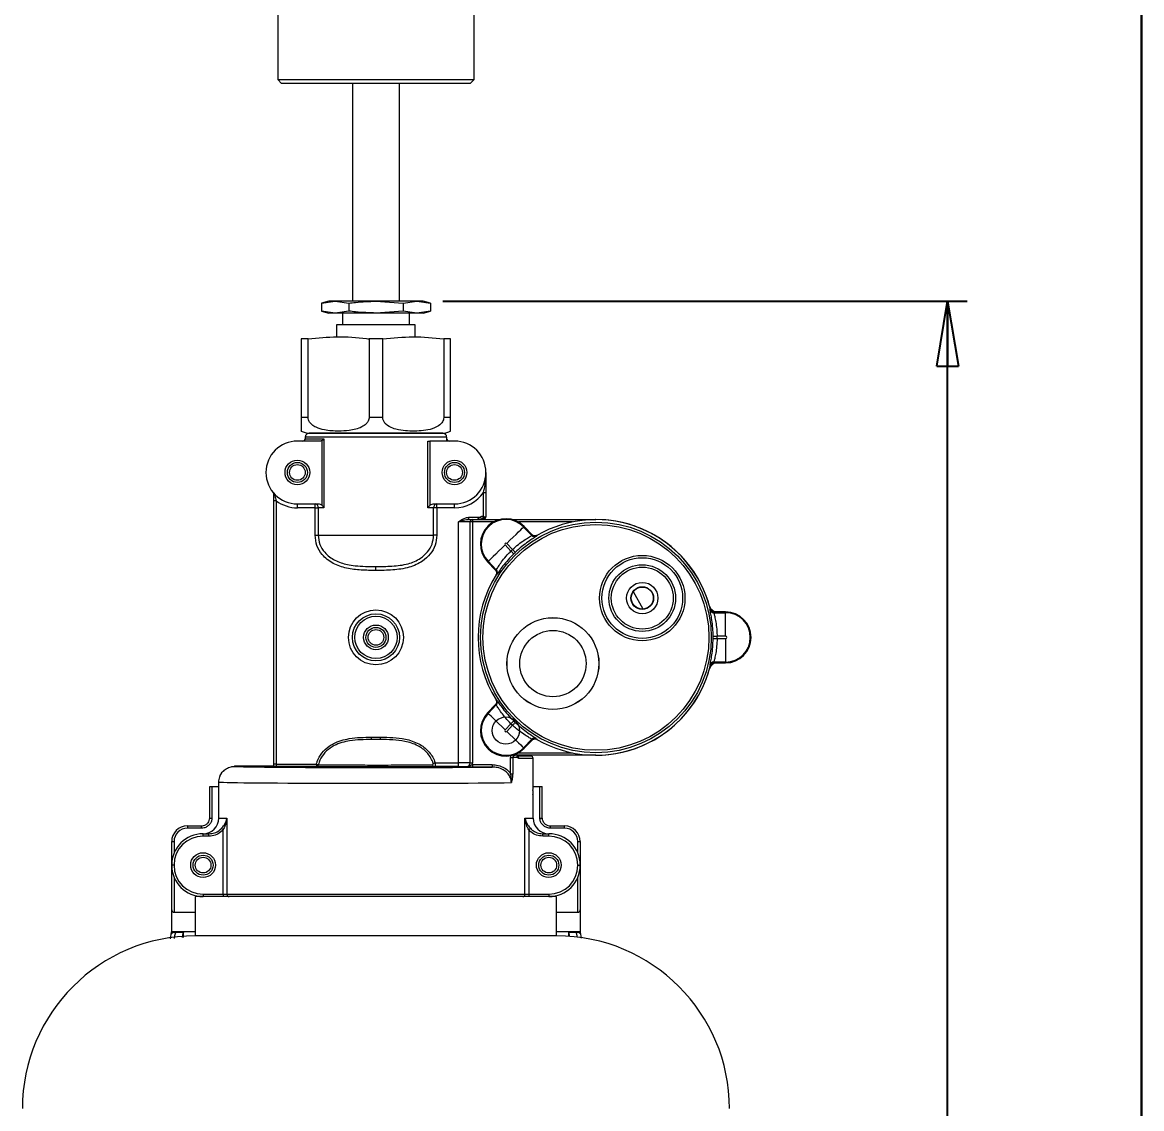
# Model space of a CAD drawing. Header units: millimetres. Extents: x 21 to 1027, y 27 to 1460.
# Drawn here: x 741.9 to 1026.8, y 623.3 to 899.9 of the extents above; entities that cross this region are included whole.
import ezdxf

# ---------------------------------------------------------------- set-up
doc = ezdxf.new("R2010")
doc.units = ezdxf.units.MM
doc.header["$LTSCALE"] = 5
doc.layers.add('LEVEL0', color=179, linetype='Continuous')
doc.styles.add('SLDTEXTSTYLE0', font='TXT', dxfattribs={"width": 0.75})
doc.dimstyles.new('SLDDIMSTYLE0', dxfattribs={"dimtxt": 17.5, "dimasz": 16.51, "dimexe": 0, "dimexo": 0.0625, "dimgap": 4.375, "dimtad": 1, "dimdec": 0, "dimlfac": 0.5, "dimrnd": 1e-09, "dimzin": 12, "dimdsep": 46, "dimtxsty": 'SLDTEXTSTYLE0', "dimblk1": 'CLOSED', "dimblk2": 'CLOSED', "dimsah": 1, "dimcen": 0.09, "dimadec": 0, "dimazin": 3, "dimtfac": 1, "dimtdec": 0, "dimtofl": 0, "dimtmove": 0, "dimatfit": 3, "dimldrblk": 'CLOSED', "dimfxl": 0, "dimfrac": 2, "dimtolj": 1, "dimtzin": 12, "dimarcsym": 0})

# ---------------------------------------------------------------- blocks, each defined once
blk = doc.blocks.new('_CLOSED')
at = {"color": 0, "linetype": 'ByBlock', "lineweight": -2}
for p, q in [((-1, 0.166667), (0, 0)), ((-1, 0.166667), (-1, -0.166667)), ((0, 0), (-1, -0.166667)), ((0, 0), (-1, 0))]:
    blk.add_line(p, q, dxfattribs=at)
blk = doc.blocks.new('_D_7')
at = {"layer": 'LEVEL0', "color": 7}
for p, q in [((848.91, 828.9), (982.43, 828.9)), ((977.43, 201.33), (977.43, 828.9)), ((888.31, 201.33), (982.43, 201.33))]:
    blk.add_line(p, q, dxfattribs=at)
at = {"layer": 'LEVEL0', "color": 7, "xscale": 16.51, "yscale": 16.51}
for p, rotation in [((977.43, 828.9, 12.2), 90.0000000000004), ((977.43, 201.33, 12.2), 270.0000000000004)]:
    blk.add_blockref('_CLOSED', p, dxfattribs=dict(at, rotation=rotation))
at = {"layer": 'LEVEL0', "color": 7, "insert": (954.87, 480.72, 12.2), "char_height": 17.5, "attachment_point": 1, "rotation": 90, "style": 'SLDTEXTSTYLE0'}
blk.add_mtext('314', dxfattribs=at)

msp = doc.modelspace()

# ---------------------------------------------------------------- linework, layer by layer
at = {"color": 7, "linetype": 'Continuous', "lineweight": 15}
for p, q in [((806.91, 937.81), (806.91, 885.39)), ((856.91, 885.39), (856.91, 937.81)), ((806.91, 885.39), (807.91, 884.39)), ((806.91, 885.39), (856.91, 885.39)), ((855.91, 884.39), (807.91, 884.39)), ((825.91, 884.39), (825.91, 828.9)), ((837.91, 828.9), (837.91, 884.39)), ((855.91, 884.39), (856.91, 885.39)), ((819.91, 828.9), (818.05, 828.4)), ((818.05, 828.4), (821.52, 828.9)), ((818.05, 828.4), (818.05, 826.39)), ((818.05, 826.39), (819.91, 825.9)), ((821.52, 825.9), (818.05, 826.39)), ((821.52, 828.9), (819.91, 828.9)), ((831.91, 828.9), (821.52, 828.9)), ((821.52, 828.9), (824.98, 828.4)), ((824.98, 826.39), (821.52, 825.9)), ((824.98, 828.4), (824.98, 826.39)), ((831.91, 828.9), (838.84, 828.4)), ((842.3, 828.9), (831.91, 828.9)), ((838.84, 826.39), (831.91, 825.9)), ((838.84, 828.4), (842.3, 828.9)), ((838.84, 828.4), (838.84, 826.39)), ((842.3, 825.9), (838.84, 826.39)), ((842.3, 828.9), (845.77, 828.4)), ((843.91, 828.9), (842.3, 828.9)), ((845.77, 826.39), (842.3, 825.9)), ((845.77, 828.4), (843.91, 828.9)), ((843.91, 825.9), (845.77, 826.39)), ((845.77, 828.4), (845.77, 826.39)), ((821.52, 825.9), (819.91, 825.9)), ((831.91, 825.9), (821.52, 825.9)), ((823.41, 825.9), (823.41, 822.9)), ((842.3, 825.9), (831.91, 825.9)), ((840.41, 822.9), (840.41, 825.9)), ((843.91, 825.9), (842.3, 825.9)), ((821.91, 822.9), (821.91, 819.83)), ((841.91, 822.9), (821.91, 822.9)), ((841.91, 819.81), (841.91, 822.9)), ((812.91, 819.31), (812.91, 799.3)), ((814.66, 819.31), (812.91, 819.31)), ((814.66, 799.3), (814.66, 819.31)), ((830.16, 819.31), (830.16, 799.3)), ((833.66, 819.31), (830.16, 819.31)), ((833.66, 799.3), (833.66, 819.31)), ((849.16, 819.31), (849.16, 799.3)), ((850.91, 819.31), (849.16, 819.31)), ((850.91, 799.3), (850.91, 819.31)), ((846.63, 795.3), (814.91, 795.3)), ((814.91, 795.3), (848.91, 795.3)), ((848.91, 795.3), (846.63, 795.3)), ((817.7, 793.3), (811.91, 793.3)), ((813.91, 794.3), (813.91, 793.9)), ((845.15, 793.3), (845.59, 793.3)), ((851.91, 793.3), (845.59, 793.3)), ((849.91, 794.3), (849.91, 793.9)), ((849.91, 794.3), (849.91, 793.3)), ((805.91, 710.98), (805.91, 778.1)), ((859.91, 780.17), (859.91, 773.9)), ((811.91, 777.3), (817.18, 777.3)), ((846.64, 777.3), (851.91, 777.3)), ((855.59, 773.3), (856.51, 773.3)), ((855.91, 711.3), (855.91, 772.7)), ((856.51, 773.3), (863.26, 773.3)), ((859.51, 773.5), (859.11, 773.5)), ((866.71, 773.3), (887.91, 773.3)), ((869.51, 771.4), (871.59, 769.25)), ((871.69, 769.44), (869.66, 771.55)), ((860.31, 762.52), (862.34, 760.42)), ((862.54, 760.51), (860.46, 762.67)), ((899.91, 750.52), (897.44, 754.94)), ((917.91, 749.59), (920.91, 749.59)), ((920.91, 749.79), (917.99, 749.79)), ((918.76, 749.8), (920.91, 749.8)), ((920.91, 737.01), (917.91, 737.01)), ((917.99, 736.8), (920.91, 736.8)), ((920.91, 736.8), (918.76, 736.8)), ((862.34, 726.17), (860.31, 724.07)), ((860.46, 723.93), (862.54, 726.09)), ((871.59, 717.35), (869.51, 715.19)), ((869.66, 715.05), (871.69, 717.15)), ((887.91, 713.3), (867.57, 713.3)), ((868.04, 713.19), (868.06, 713.2)), ((868.05, 713.17), (868.08, 713.19)), ((868.05, 713.1), (871.31, 713.1)), ((871.91, 705.3), (871.91, 712.5)), ((805.91, 710.47), (795.91, 710.47)), ((805.91, 710.39), (805.91, 710.98)), ((852.91, 710.38), (846.78, 710.38)), ((846.96, 711.38), (852.91, 711.38)), ((852.91, 710.38), (852.91, 711.38)), ((789.57, 705.22), (789.57, 697.3)), ((789.66, 705.3), (790.17, 705.3)), ((790.17, 705.3), (791.91, 705.3)), ((791.91, 697.3), (791.91, 706.47)), ((791.91, 697.3), (791.91, 706.45)), ((871.88, 704.3), (871.88, 703.3)), ((871.91, 705.3), (873.65, 705.3)), ((871.91, 705.3), (871.91, 705.3)), ((873.65, 705.3), (874.16, 705.3)), ((874.25, 697.3), (874.25, 705.22)), ((871.91, 697.3), (871.91, 702.3)), ((871.91, 702.3), (871.91, 702.3)), ((783.91, 695.3), (787.46, 695.3)), ((876.36, 695.3), (879.91, 695.3)), ((787.91, 693.3), (789.41, 693.3)), ((874.41, 693.3), (875.91, 693.3)), ((779.91, 673.9), (779.91, 691.3)), ((883.91, 691.3), (883.91, 673.9)), ((785.91, 677.3), (785.91, 667.3)), ((877.91, 677.3), (785.91, 677.3)), ((877.91, 667.3), (877.91, 677.3)), ((779.91, 668.3), (779.91, 673.9)), ((780.51, 673.3), (785.91, 673.3)), ((877.91, 673.3), (883.31, 673.3)), ((883.91, 673.9), (883.91, 668.3)), ((779.64, 666.5), (779.9, 668.24)), ((779.9, 668.24), (779.9, 668.26)), ((785.91, 668.3), (779.91, 668.3)), ((782.88, 668.15), (780.89, 668.15)), ((782.91, 668.3), (782.88, 668.15)), ((782.89, 666.91), (782.91, 668.3)), ((877.91, 667.3), (785.91, 667.3)), ((883.91, 668.3), (877.91, 668.3)), ((880.91, 668.3), (880.92, 667.13)), ((880.91, 668.3), (880.94, 668.15)), ((882.93, 668.15), (880.94, 668.15)), ((883.92, 668.24), (884.13, 666.71))]:
    msp.add_line(p, q, dxfattribs=at)
at = {"color": 8, "linetype": 'Continuous', "lineweight": 0}
for p, q in [((814.66, 799.3), (812.91, 799.3)), ((833.66, 799.3), (830.16, 799.3)), ((850.91, 799.3), (849.16, 799.3)), ((849.91, 794.3), (813.91, 794.3)), ((813.91, 793.9), (818.67, 793.9)), ((818.23, 776.9), (818.23, 793.45)), ((818.67, 793.9), (818.67, 776.3)), ((845.15, 776.3), (845.15, 793.3)), ((845.59, 793.3), (845.59, 776.9)), ((806.51, 778.1), (805.91, 778.1)), ((806.51, 778.1), (806.51, 710.98)), ((859.31, 780.17), (859.91, 780.17)), ((859.31, 774.1), (859.31, 780.17)), ((811.91, 776.3), (811.91, 777.3)), ((816.42, 776.3), (811.91, 776.3)), ((816.42, 776.3), (816.42, 777.3)), ((816.42, 776.3), (817.23, 776.3)), ((816.42, 769.3), (816.42, 776.3)), ((817.23, 776.3), (817.23, 769.3)), ((818.67, 776.3), (817.23, 776.3)), ((846.59, 776.3), (845.15, 776.3)), ((846.59, 769.3), (846.59, 776.3)), ((847.4, 776.3), (846.59, 776.3)), ((847.4, 776.3), (847.4, 777.3)), ((851.91, 776.3), (847.4, 776.3)), ((847.4, 776.3), (847.4, 769.3)), ((851.91, 776.3), (851.91, 777.3)), ((852.91, 711.38), (852.91, 772.7)), ((855.91, 772.7), (852.91, 772.7)), ((855.59, 773.3), (855.59, 773.9)), ((855.59, 773.9), (858.45, 773.9)), ((856.51, 772.7), (855.91, 772.7)), ((856.51, 773.3), (856.51, 772.7)), ((856.51, 772.7), (856.51, 711.3)), ((861.8, 772.7), (856.51, 772.7)), ((857.91, 773.3), (857.91, 773.4)), ((859.11, 774.1), (859.31, 774.1)), ((859.11, 774.1), (859.11, 773.5)), ((881.96, 772.7), (868.17, 772.7)), ((887.91, 773.3), (887.91, 773.29)), ((816.42, 769.3), (817.23, 769.3)), ((817.23, 769.3), (846.59, 769.3)), ((847.4, 769.3), (846.59, 769.3)), ((869.51, 771.4), (869.66, 771.55)), ((864.78, 766.83), (866.28, 765.28)), ((866.7, 765.68), (865.19, 767.24)), ((831.91, 760.35), (831.91, 761.35)), ((860.46, 762.67), (860.31, 762.52)), ((916.83, 751.27), (916.83, 751.26)), ((918.76, 749.8), (918.76, 749.79)), ((920.91, 749.8), (920.91, 749.79)), ((920.91, 749.59), (920.91, 749.79)), ((920.91, 743.59), (920.91, 749.59)), ((920.91, 743.59), (918.75, 743.59)), ((918.75, 743.01), (920.91, 743.01)), ((920.91, 743.01), (920.91, 737.01)), ((916.83, 735.33), (916.83, 735.33)), ((918.76, 736.8), (918.76, 736.8)), ((920.91, 737.01), (920.91, 736.8)), ((920.91, 736.8), (920.91, 736.8)), ((860.46, 723.93), (860.31, 724.07)), ((866.28, 721.32), (864.78, 719.76)), ((865.19, 719.36), (866.7, 720.91)), ((869.51, 715.19), (869.66, 715.05)), ((866.2, 708.57), (866.2, 712.7)), ((866.2, 712.7), (866.72, 712.7)), ((866.72, 712.7), (866.72, 708.57)), ((867.96, 712.7), (866.72, 712.7)), ((867.57, 713.6), (867.57, 713.3)), ((868.17, 713.9), (881.96, 713.9)), ((871.91, 712.5), (868.28, 712.5)), ((869.56, 713.3), (869.56, 713.1)), ((887.91, 713.3), (887.91, 713.3)), ((806.51, 710.98), (805.91, 710.98)), ((806.51, 710.98), (806.51, 710.38)), ((806.51, 710.98), (816.75, 710.98)), ((816.75, 710.38), (806.51, 710.38)), ((816.75, 710.98), (816.75, 710.38)), ((854.91, 710.3), (854.91, 710.36)), ((856.51, 711.3), (855.91, 711.3)), ((856.46, 710.89), (856.46, 710.29)), ((856.46, 710.89), (861.46, 710.89)), ((861.46, 710.29), (856.46, 710.29)), ((861.46, 710.89), (861.46, 710.29)), ((866.2, 708.57), (866.72, 708.57)), ((790.17, 705.3), (790.17, 697.3)), ((873.65, 697.3), (873.65, 705.3)), ((783.91, 695.3), (783.91, 694.7)), ((787.46, 695.3), (787.46, 694.7)), ((789.57, 697.3), (790.17, 697.3)), ((791.91, 697.3), (793.97, 697.3)), ((793.97, 697.3), (793.97, 677.9)), ((869.85, 697.3), (871.91, 697.3)), ((869.85, 677.9), (869.85, 697.3)), ((873.65, 697.3), (874.25, 697.3)), ((876.36, 694.7), (876.36, 695.3)), ((879.91, 694.7), (879.91, 695.3)), ((787.46, 694.7), (783.91, 694.7)), ((787.91, 692.7), (787.91, 693.3)), ((789.41, 692.7), (787.91, 692.7)), ((789.41, 692.7), (789.41, 693.3)), ((793.03, 677.9), (793.03, 694.29)), ((870.79, 694.29), (870.79, 677.9)), ((874.41, 692.7), (874.41, 693.3)), ((875.91, 692.7), (874.41, 692.7)), ((875.91, 692.7), (875.91, 693.3)), ((879.91, 694.7), (876.36, 694.7)), ((779.91, 691.3), (780.51, 691.3)), ((780.51, 691.3), (780.51, 688.34)), ((883.31, 688.34), (883.31, 691.3)), ((883.31, 691.3), (883.91, 691.3)), ((780.51, 685.3), (779.91, 685.3)), ((883.31, 685.3), (883.91, 685.3)), ((780.51, 682.26), (780.51, 673.3)), ((883.31, 673.3), (883.31, 682.26)), ((787.91, 677.9), (787.91, 677.3)), ((787.91, 677.9), (793.03, 677.9)), ((793.03, 677.9), (793.97, 677.9)), ((793.03, 677.9), (793.03, 677.3)), ((793.97, 677.9), (869.85, 677.9)), ((869.85, 677.9), (870.79, 677.9)), ((870.79, 677.9), (870.79, 677.3)), ((870.79, 677.9), (875.91, 677.9)), ((875.91, 677.9), (875.91, 677.3))]:
    msp.add_line(p, q, dxfattribs=at)
at = {"color": 8, "linetype": 'Continuous', "lineweight": 0, "flags": 128}
for points in [[(858.45, 773.9), (858.51, 773.8), (858.57, 773.71), (858.63, 773.62), (858.68, 773.54), (858.72, 773.48), (858.75, 773.44), (858.77, 773.41), (858.78, 773.4)], [(859.31, 774.1), (859.34, 773.99), (859.38, 773.89), (859.41, 773.8), (859.44, 773.71), (859.46, 773.64), (859.48, 773.58), (859.5, 773.53), (859.51, 773.51), (859.51, 773.5)], [(859.31, 774.1), (859.41, 774.06), (859.51, 774.03), (859.61, 774), (859.7, 773.97), (859.77, 773.94), (859.83, 773.92), (859.87, 773.91), (859.9, 773.9), (859.91, 773.9)], [(865.19, 767.24), (866.03, 768.05), (866.84, 768.82), (867.58, 769.54), (868.23, 770.17), (868.77, 770.69), (869.17, 771.08), (869.42, 771.32), (869.51, 771.4)], [(864.78, 766.83), (863.94, 766.02), (863.13, 765.25), (862.39, 764.53), (861.74, 763.9), (861.2, 763.38), (860.8, 762.99), (860.55, 762.75), (860.46, 762.67)], [(866.98, 764.56), (866.97, 764.58), (866.93, 764.62), (866.86, 764.69), (866.77, 764.77), (866.67, 764.88), (866.55, 765.01), (866.42, 765.14), (866.28, 765.28)], [(867.39, 764.95), (867.37, 764.97), (867.33, 765.01), (867.27, 765.08), (867.18, 765.17), (867.08, 765.28), (866.96, 765.4), (866.83, 765.54), (866.7, 765.68)], [(917.75, 743.58), (917.77, 743.58), (917.82, 743.58), (917.92, 743.58), (918.04, 743.58), (918.19, 743.58), (918.36, 743.58), (918.55, 743.59), (918.75, 743.59)], [(917.75, 743.02), (917.77, 743.02), (917.82, 743.02), (917.92, 743.01), (918.04, 743.01), (918.19, 743.01), (918.36, 743.01), (918.55, 743.01), (918.75, 743.01)], [(864.78, 719.76), (863.94, 720.57), (863.13, 721.35), (862.39, 722.06), (861.74, 722.69), (861.2, 723.21), (860.8, 723.6), (860.55, 723.84), (860.46, 723.93)], [(866.28, 721.32), (866.42, 721.46), (866.55, 721.59), (866.67, 721.71), (866.77, 721.82), (866.86, 721.91), (866.93, 721.97), (866.97, 722.02), (866.98, 722.03)], [(866.7, 720.91), (866.83, 721.05), (866.96, 721.19), (867.08, 721.32), (867.18, 721.43), (867.27, 721.52), (867.33, 721.58), (867.37, 721.62), (867.39, 721.64)], [(865.19, 719.36), (866.03, 718.55), (866.84, 717.77), (867.58, 717.05), (868.23, 716.42), (868.77, 715.9), (869.17, 715.52), (869.42, 715.28), (869.51, 715.19)], [(830.79, 717.28), (830.79, 717.3), (830.79, 717.33), (830.79, 717.39), (830.79, 717.47), (830.79, 717.56), (830.79, 717.66), (830.79, 717.76), (830.79, 717.88)], [(833.03, 717.28), (833.03, 717.3), (833.03, 717.33), (833.03, 717.39), (833.03, 717.47), (833.03, 717.56), (833.03, 717.66), (833.04, 717.76), (833.04, 717.88)], [(868.04, 713.19), (868.05, 713.17), (868.05, 713.17)], [(870.22, 713.24), (870.22, 713.24), (870.21, 713.25), (870.2, 713.28), (870.19, 713.3)], [(816.75, 710.98), (816.82, 710.96), (816.89, 710.94), (816.96, 710.93), (817.02, 710.91), (817.08, 710.9), (817.14, 710.88), (817.19, 710.87), (817.23, 710.86)], [(846.48, 711.23), (846.53, 711.24), (846.57, 711.26), (846.63, 711.28), (846.69, 711.29), (846.75, 711.31), (846.82, 711.33), (846.89, 711.35), (846.96, 711.38)], [(793.03, 694.29), (792.95, 694.36), (792.88, 694.42), (792.81, 694.48), (792.75, 694.54), (792.69, 694.59), (792.65, 694.63), (792.61, 694.66), (792.59, 694.68)], [(870.79, 694.29), (870.87, 694.36), (870.94, 694.42), (871.01, 694.48), (871.07, 694.54), (871.13, 694.59), (871.17, 694.63), (871.21, 694.66), (871.23, 694.68)]]:
    msp.add_lwpolyline(points, dxfattribs=at)
at = {"color": 7, "linetype": 'Continuous', "lineweight": 15, "flags": 128}
msp.add_lwpolyline([(858.7, 773.34), (858.78, 773.4), (858.78, 773.4)], dxfattribs=at)
at = {"color": 7, "linetype": 'Continuous', "lineweight": 15}
for centre, radius in [((811.91, 785.3), 3.15), ((811.91, 785.3), 2.55), ((811.91, 785.3), 2), ((851.91, 785.3), 3.15), ((851.91, 785.3), 2.55), ((851.91, 785.3), 2), ((899.7, 753.3), 4), ((899.7, 753.3), 2.9), ((899.72, 753.32), 2.8), ((831.91, 743.3), 6), ((876.97, 736.63), 11.7), ((831.91, 743.3), 3.15), ((831.91, 743.3), 2.55), ((831.91, 743.3), 2), ((876.97, 736.63), 8.45), ((864.99, 719.56), 3.48), ((787.91, 685.3), 3.16), ((787.91, 685.3), 2.55), ((787.91, 685.3), 2), ((875.91, 685.3), 3.16), ((875.91, 685.3), 2.55), ((875.91, 685.3), 2)]:
    msp.add_circle(centre, radius, dxfattribs=at)
at = {"color": 8, "linetype": 'Continuous', "lineweight": 0}
for centre, radius in [((887.91, 743.3), 29.36), ((887.91, 743.3), 28.76), ((899.7, 753.3), 10.87), ((899.7, 753.3), 10.27), ((899.7, 753.3), 8.48), ((899.7, 753.3), 7.88), ((831.91, 743.3), 7), ((831.91, 743.3), 5.4), ((876.97, 736.63), 11.69)]:
    msp.add_circle(centre, radius, dxfattribs=at)
at = {"color": 7, "linetype": 'Continuous', "lineweight": 15}
for centre, radius, start, end in [((814.91, 799.3), 4, 239.4285, 270), ((814.91, 794.3), 1, 90, 180), ((848.91, 799.3), 4, 270, 300.6116), ((848.91, 794.3), 1, 0, 90), ((811.91, 785.3), 8, 90, 270), ((813.31, 793.9), 0.6, 270, 0), ((850.51, 793.9), 0.6, 180, 270), ((851.91, 785.3), 8, 270, 90), ((856.51, 772.7), 0.6, 90, 180), ((864.99, 767.04), 6.49, 44, 224), ((859.11, 772.9), 0.6, 90, 123.5573), ((859.51, 773.9), 0.4, 270, 0), ((887.91, 743.3), 30, 13.9922, 120.0078), ((887.91, 743.3), 30, 15.4041, 90), ((872.31, 769.94), 1, 224.001, 300.3394), ((887.91, 743.3), 30, 147.9922, 212.0078), ((918.76, 751.8), 2, 195.4041, 270), ((917.91, 750.59), 1, 193.6605, 269.9988), ((920.91, 743.3), 6.5, 270, 90), ((920.91, 743.3), 6.49, 0, 90), ((920.91, 743.3), 6.49, 270, 0), ((887.91, 743.3), 30, 239.9922, 346.0078), ((887.91, 743.3), 30, 270, 344.5959), ((918.76, 734.8), 2, 90, 164.5959), ((917.91, 736.01), 1, 90.0013, 166.3394), ((861.82, 726.78), 1, 316.0014, 32.3385), ((864.99, 719.56), 6.49, 136, 316), ((872.31, 716.65), 1, 59.6609, 135.9987), ((871.31, 712.5), 0.6, 0, 90), ((783.91, 691.3), 4, 90, 180), ((787.91, 697.3), 4, 270, 0), ((875.91, 697.3), 4, 180, 270), ((879.91, 691.3), 4, 0, 90), ((787.91, 685.3), 8, 90, 180), ((875.91, 685.3), 8, 0, 90), ((787.91, 685.3), 8, 180, 270), ((875.91, 685.3), 8, 270, 0), ((780.51, 673.9), 0.6, 180, 270), ((883.31, 673.9), 0.6, 270, 0), ((785.91, 623.3), 44, 90, 180), ((779.31, 668.36), 0.6, 348.63, 0.0006), ((877.91, 623.3), 44, 0, 90), ((884.51, 668.36), 0.6, 179.9996, 191.3991)]:
    msp.add_arc(centre, radius, start, end, dxfattribs=at)
at = {"color": 8, "linetype": 'Continuous', "lineweight": 0}
for centre, radius, start, end in [((806.29, 779.7), 0.385, 188.1717, 257.0202), ((811.91, 785.3), 9, 233.1301, 270), ((851.91, 785.3), 9, 270, 325.3079), ((816.31, 776.38), 0.922, 354.7851, 83.6001), ((847.5, 776.38), 0.922, 96.3999, 185.2148), ((857.92, 772.72), 0.677, 58.4536, 90.4981), ((859.11, 772.9), 1.2, 90, 123.5573), ((864.99, 767.04), 6.29, 44, 224), ((913.88, 750.29), 45.16, 155.1391, 155.41), ((864.99, 767.04), 0.29, 44, 224), ((887.91, 743.3), 30.84, 133.4606, 134.5394), ((887.91, 743.3), 29.84, 133.4606, 134.5394), ((879.7, 718.33), 44.35, 112.5857, 112.8616), ((861.82, 759.81), 1, 327.6615, 43.9986), ((873.63, 767.33), 46.52, 338.5938, 338.8568), ((920.91, 743.3), 6.49, 270, 90), ((920.91, 743.3), 6.29, 270, 90), ((887.91, 743.3), 29.84, 359.4606, 0.5394), ((887.91, 743.3), 30.84, 359.4606, 0.5394), ((920.91, 743.3), 0.29, 270, 90), ((879.92, 721.71), 39.77, 21.1207, 21.4284), ((880.31, 769.72), 45.93, 247.1434, 247.4098), ((864.99, 719.56), 6.29, 136, 316), ((887.91, 743.3), 30.84, 225.4606, 226.5394), ((887.91, 743.3), 29.84, 225.4606, 226.5394), ((864.99, 719.56), 0.29, 136, 316), ((916.66, 737.59), 48.22, 204.5985, 204.8523), ((867.57, 712.82), 0.41, 343.0997, 35.0258), ((867.69, 712.52), 0.592, 358.1047, 67.059), ((816.7, 710.91), 0.532, 275.1677, 354.8821), ((846.84, 710.9), 0.527, 184.5451, 264.2944), ((854.91, 711.36), 1, 269.9991, 359.9986), ((783.91, 691.3), 3.4, 90, 180), ((787.91, 685.3), 7.4, 90, 180), ((875.91, 685.3), 7.4, 0, 90), ((879.91, 691.3), 3.4, 0, 90), ((787.91, 685.3), 7.4, 180, 270), ((875.91, 685.3), 7.4, 270, 0), ((794.56, 677.88), 0.585, 178.523, 268.4431), ((869.26, 677.88), 0.585, 271.5567, 1.4767)]:
    msp.add_arc(centre, radius, start, end, dxfattribs=at)
for centre, major_axis, ratio, start_param, end_param in [((905.06, 759.86), (29.78, 28.76), 0.800007, 2.003122, 2.008572), ((870.76, 726.73), (29.78, 28.76), 0.800007, 1.133021, 1.13847), ((887.91, 767.14), (0, 41.41), 0.800007, 4.274614, 4.280063), ((887.91, 719.45), (0, 41.41), 0.800007, 5.144715, 5.150164), ((870.76, 759.86), (29.78, -28.76), 0.800007, 5.144715, 5.150164), ((905.06, 726.73), (29.78, -28.76), 0.800007, 4.274614, 4.280063), ((831.91, 710.47), (36, 0), 0.008727, 3.140623, 3.183689), ((852.91, 711.36), (3, 0), 0.005818, 0, 1.570796), ((852.91, 710.36), (2, 0), 0.008727, 0, 1.570796), ((854.91, 711.3), (0, 1.6), 0.999962, 4.452943, 4.712389), ((831.91, 706.47), (40, 0), 0.007854, 3.141593, 5.751033)]:
    msp.add_ellipse(centre, major_axis=major_axis, ratio=ratio, start_param=start_param, end_param=end_param, dxfattribs=at)
at = {"color": 7, "linetype": 'Continuous', "lineweight": 15}
for centre, major_axis, ratio, start_param, end_param in [((831.91, 710.47), (36, 0), 0.008727, 3.183689, 5.675331), ((805.31, 711.05), (0, 0.6), 0.999962, 3.427961, 4.712389), ((854.91, 711.3), (0, 1), 0.999916, 3.141593, 4.712389)]:
    msp.add_ellipse(centre, major_axis=major_axis, ratio=ratio, start_param=start_param, end_param=end_param, dxfattribs=at)
for points, knots in [([(824.98, 828.4), (825.56, 828.47), (827.85, 828.77), (830.17, 828.84), (831.91, 828.9)], [0, 0, 0, 0, 0.2496838, 1, 1, 1, 1]), ([(831.91, 825.9), (830.17, 825.95), (827.85, 826.02), (825.56, 826.32), (824.98, 826.39)], [0, 0, 0, 0, 0.750316, 1, 1, 1, 1]), ([(814.66, 819.31), (817.12, 819.56), (822.07, 820.06), (827.25, 819.68), (829.94, 819.33), (830.16, 819.31)], [0, 0, 0, 0, 0.476228, 0.958474, 1, 1, 1, 1]), ([(833.66, 819.31), (836.23, 819.57), (841.39, 820.11), (846.56, 819.58), (849.16, 819.31)], [0, 0, 0, 0, 0.496593, 1, 1, 1, 1]), ([(812.91, 799.3), (812.91, 799.09), (812.91, 798.68), (812.91, 798.02), (812.91, 797.23), (812.91, 796.13), (812.91, 795.74), (812.91, 795.89), (812.91, 795.91)], [0, 0, 0, 0, 0.059324, 0.118393, 0.217296, 0.392409, 0.897642, 1, 1, 1, 1]), ([(830.16, 799.3), (830.15, 799.16), (830.13, 798.83), (829.9, 798.24), (829.32, 797.49), (827.74, 796.45), (825.31, 795.94), (822.11, 795.77), (819.25, 795.95), (816.96, 796.58), (815.7, 797.33), (815.05, 798.02), (814.72, 798.69), (814.68, 799.11), (814.66, 799.3)], [0, 0, 0, 0, 0.020179, 0.048215, 0.091539, 0.163827, 0.348249, 0.499845, 0.702734, 0.826406, 0.89091, 0.939429, 0.97254, 1, 1, 1, 1]), ([(849.16, 799.3), (849.14, 799.09), (849.1, 798.68), (848.77, 798.02), (848.03, 797.23), (845.88, 796.11), (842.27, 795.74), (838.7, 795.86), (836.05, 796.56), (834.74, 797.23), (833.96, 798.17), (833.7, 798.77), (833.67, 799.16), (833.66, 799.3)], [0, 0, 0, 0, 0.029666, 0.059203, 0.10866, 0.196227, 0.448873, 0.709496, 0.792816, 0.905288, 0.942714, 0.980473, 1, 1, 1, 1]), ([(850.91, 795.91), (850.91, 795.92), (850.91, 795.93), (850.91, 796.56), (850.91, 797.23), (850.91, 798.17), (850.91, 798.77), (850.91, 799.16), (850.91, 799.3)], [0, 0, 0, 0, 0.41895, 0.585603, 0.810563, 0.885419, 0.960942, 1, 1, 1, 1]), ([(818.23, 793.45), (818.14, 793.4), (817.97, 793.31), (817.78, 793.3), (817.7, 793.3)], [0, 0, 0, 0, 0.547546, 1, 1, 1, 1]), ([(818.67, 793.9), (818.67, 793.9), (818.61, 793.81), (818.48, 793.65), (818.31, 793.51), (818.23, 793.45)], [0, 0, 0, 0, 0.010414, 0.541535, 1, 1, 1, 1]), ([(859.91, 785.3), (859.91, 785.29), (859.91, 784.33), (859.91, 782.7), (859.91, 780.91), (859.91, 780.17)], [0, 0, 0, 0, 0.0045072, 0.5892759, 1, 1, 1, 1]), ([(805.91, 779.64), (805.89, 779.77), (805.87, 779.96), (805.79, 780.12), (805.74, 780.19), (805.72, 780.23), (805.71, 780.24), (805.71, 780.24)], [0, 0, 0, 0, 0.544153, 0.799817, 0.9102, 0.969298, 1, 1, 1, 1]), ([(805.91, 778.1), (805.91, 778.37), (805.91, 778.93), (805.91, 779.4), (805.91, 779.64)], [0, 0, 0, 0, 0.490567, 1, 1, 1, 1]), ([(817.18, 777.3), (817.35, 777.28), (817.67, 777.25), (818.03, 777.08), (818.18, 776.94), (818.23, 776.9)], [0, 0, 0, 0, 0.440967, 0.844962, 1, 1, 1, 1]), ([(818.67, 776.3), (818.67, 776.3), (818.62, 776.39), (818.49, 776.6), (818.32, 776.79), (818.23, 776.9)], [0, 0, 0, 0, 0.0115329, 0.4599521, 1, 1, 1, 1]), ([(845.59, 776.9), (845.5, 776.79), (845.33, 776.6), (845.2, 776.39), (845.15, 776.3), (845.15, 776.3)], [0, 0, 0, 0, 0.540048, 0.988466, 1, 1, 1, 1]), ([(845.59, 776.9), (845.66, 776.95), (845.84, 777.12), (846.21, 777.27), (846.51, 777.29), (846.64, 777.3)], [0, 0, 0, 0, 0.224692, 0.649555, 1, 1, 1, 1]), ([(858.78, 773.4), (858.76, 773.39), (858.72, 773.36), (858.69, 773.32), (858.67, 773.3)], [0, 0, 0, 0, 0.345005, 1, 1, 1, 1]), ([(872.91, 769.27), (872.8, 769.23), (872.6, 769.13), (872.25, 769.13), (871.93, 769.23), (871.77, 769.38), (871.69, 769.44)], [0, 0, 0, 0, 0.2542907, 0.5085775, 0.7628486, 1, 1, 1, 1]), ([(872.82, 769.08), (872.79, 769.06), (872.71, 769), (871.98, 768.56), (870.69, 767.69), (869.06, 766.48), (867.94, 765.46), (867.39, 764.95)], [0, 0, 0, 0, 0.143711, 0.364094, 0.580172, 0.790729, 1, 1, 1, 1]), ([(866.98, 764.56), (866.63, 764.2), (865.73, 763.29), (864.48, 761.82), (863.46, 760.44), (862.81, 759.48), (862.72, 759.34), (862.67, 759.28)], [0, 0, 0, 0, 0.141399, 0.356844, 0.571661, 0.785035, 1, 1, 1, 1]), ([(862.34, 760.42), (862.41, 760.33), (862.56, 760.16), (862.64, 759.82), (862.62, 759.49), (862.52, 759.29), (862.47, 759.2)], [0, 0, 0, 0, 0.254269, 0.508535, 0.762806, 1, 1, 1, 1]), ([(917.75, 743.58), (917.73, 744.09), (917.7, 745.37), (917.51, 747.28), (917.23, 748.97), (916.99, 750.12), (916.95, 750.27), (916.94, 750.35)], [0, 0, 0, 0, 0.1413985, 0.3568442, 0.5716611, 0.7850354, 1, 1, 1, 1]), ([(917.99, 749.79), (917.87, 749.8), (917.65, 749.82), (917.35, 750), (917.12, 750.24), (917.05, 750.45), (917.02, 750.55)], [0, 0, 0, 0, 0.254271, 0.508536, 0.762807, 1, 1, 1, 1]), ([(916.94, 736.24), (916.95, 736.28), (916.96, 736.37), (917.15, 737.2), (917.42, 738.74), (917.67, 740.75), (917.72, 742.26), (917.75, 743.02)], [0, 0, 0, 0, 0.143711, 0.364094, 0.580172, 0.790728, 1, 1, 1, 1]), ([(917.02, 736.04), (917.05, 736.15), (917.13, 736.36), (917.37, 736.61), (917.66, 736.77), (917.88, 736.79), (917.99, 736.8)], [0, 0, 0, 0, 0.254291, 0.508575, 0.762842, 1, 1, 1, 1]), ([(862.47, 727.4), (862.52, 727.3), (862.62, 727.09), (862.64, 726.75), (862.55, 726.43), (862.41, 726.26), (862.34, 726.17)], [0, 0, 0, 0, 0.254289, 0.508573, 0.762845, 1, 1, 1, 1]), ([(862.67, 727.32), (862.69, 727.28), (862.75, 727.21), (863.22, 726.5), (864.13, 725.23), (865.4, 723.65), (866.46, 722.57), (866.98, 722.03)], [0, 0, 0, 0, 0.143711, 0.364094, 0.580172, 0.790728, 1, 1, 1, 1]), ([(867.39, 721.64), (867.76, 721.3), (868.7, 720.43), (870.22, 719.24), (871.63, 718.26), (872.62, 717.65), (872.75, 717.56), (872.82, 717.51)], [0, 0, 0, 0, 0.141399, 0.356844, 0.571661, 0.785035, 1, 1, 1, 1]), ([(871.69, 717.15), (871.77, 717.22), (871.95, 717.37), (872.28, 717.46), (872.61, 717.46), (872.81, 717.37), (872.91, 717.32)], [0, 0, 0, 0, 0.2542662, 0.5085311, 0.7628072, 1, 1, 1, 1]), ([(867.91, 713.04), (867.91, 713.03), (867.91, 713.03), (867.92, 713.04), (867.93, 713.06), (867.94, 713.08), (867.98, 713.12), (868.02, 713.15), (868.05, 713.17), (868.05, 713.17)], [0, 0, 0, 0, 0.19702, 0.316739, 0.40471, 0.50072, 0.658175, 0.917503, 1, 1, 1, 1]), ([(868.07, 713.18), (868.1, 713.2), (868.23, 713.27), (868.38, 713.31), (868.49, 713.29), (868.5, 713.29)], [0, 0, 0, 0, 0.27846, 0.949268, 1, 1, 1, 1]), ([(870.5, 713.3), (870.43, 713.29), (870.33, 713.28), (870.24, 713.25), (870.22, 713.24)], [0, 0, 0, 0, 0.79989, 1, 1, 1, 1]), ([(791.91, 706.47), (791.95, 706.92), (792.04, 707.82), (792.73, 709.02), (793.75, 709.92), (794.87, 710.4), (795.61, 710.45), (795.91, 710.47)], [0, 0, 0, 0, 0.214702, 0.429405, 0.644105, 0.858799, 1, 1, 1, 1]), ([(791.91, 706.45), (791.95, 706.9), (792.04, 707.8), (792.73, 708.99), (793.75, 709.9), (794.87, 710.38), (795.61, 710.43), (795.91, 710.45)], [0, 0, 0, 0, 0.214703, 0.429405, 0.644105, 0.858799, 1, 1, 1, 1]), ([(806.51, 710.38), (806.51, 710.38), (806.39, 710.38), (806.17, 710.38), (805.95, 710.39), (805.92, 710.39), (805.91, 710.39)], [0, 0, 0, 0, 0.005632, 0.413273, 0.752252, 1, 1, 1, 1]), ([(846.78, 710.38), (845.39, 710.36), (842.59, 710.33), (836.75, 710.31), (830.47, 710.31), (824.35, 710.32), (819.66, 710.35), (817.56, 710.37), (816.75, 710.38)], [0, 0, 0, 0, 0.177726, 0.355453, 0.533188, 0.710927, 0.888665, 1, 1, 1, 1]), ([(846.96, 711.38), (846.97, 711.29), (846.99, 711.1), (846.98, 710.85), (846.95, 710.62), (846.9, 710.45), (846.83, 710.38), (846.79, 710.38), (846.78, 710.38)], [0, 0, 0, 0, 0.169175, 0.3494661, 0.52478, 0.7206685, 0.9446653, 1, 1, 1, 1]), ([(789.57, 705.22), (789.57, 705.22), (789.56, 705.23), (789.59, 705.25), (789.64, 705.28), (789.66, 705.3)], [0, 0, 0, 0, 0.041475, 0.599973, 1, 1, 1, 1]), ([(871.88, 704.3), (871.89, 704.41), (871.89, 704.63), (871.89, 704.93), (871.9, 705.16), (871.9, 705.28), (871.91, 705.29), (871.91, 705.3)], [0, 0, 0, 0, 0.214588, 0.429174, 0.643839, 0.858587, 1, 1, 1, 1]), ([(874.16, 705.3), (874.19, 705.28), (874.24, 705.24), (874.24, 705.23), (874.24, 705.22)], [0, 0, 0, 0, 0.594988, 1, 1, 1, 1]), ([(871.91, 702.3), (871.91, 702.31), (871.9, 702.33), (871.9, 702.5), (871.89, 702.76), (871.89, 703.04), (871.89, 703.22), (871.88, 703.3)], [0, 0, 0, 0, 0.214684, 0.429366, 0.644104, 0.858839, 1, 1, 1, 1]), ([(787.46, 695.3), (787.65, 695.31), (788.06, 695.34), (788.67, 695.61), (789.18, 696.06), (789.53, 696.64), (789.57, 697.08), (789.6, 697.3)], [0, 0, 0, 0, 0.171168, 0.388894, 0.59674, 0.798919, 1, 1, 1, 1]), ([(874.22, 697.3), (874.23, 697.18), (874.25, 696.83), (874.48, 696.27), (874.96, 695.73), (875.62, 695.37), (876.11, 695.32), (876.36, 695.3)], [0, 0, 0, 0, 0.111087, 0.322238, 0.543985, 0.771587, 1, 1, 1, 1]), ([(789.41, 693.3), (789.65, 693.31), (790.37, 693.34), (791.46, 693.73), (792.23, 694.3), (792.55, 694.64), (792.59, 694.68)], [0, 0, 0, 0, 0.203591, 0.601824, 0.955788, 1, 1, 1, 1]), ([(871.23, 694.68), (871.38, 694.53), (871.88, 694.03), (872.9, 693.49), (873.86, 693.3), (874.35, 693.3), (874.41, 693.3)], [0, 0, 0, 0, 0.183664, 0.591324, 0.947966, 1, 1, 1, 1]), ([(779.91, 667.97), (779.91, 667.95), (779.91, 667.91), (779.9, 667.87), (779.89, 667.83), (779.89, 667.83), (779.89, 667.83)], [0, 0, 0, 0, 0.315906, 0.89495, 0.982077, 1, 1, 1, 1]), ([(779.91, 667.97), (779.91, 668.05), (779.91, 668.25), (779.91, 668.28), (779.91, 668.3)], [0, 0, 0, 0, 0.401586, 1, 1, 1, 1]), ([(780.25, 668.3), (780.32, 668.29), (780.42, 668.28), (780.51, 668.24), (780.54, 668.23)], [0, 0, 0, 0, 0.732477, 1, 1, 1, 1]), ([(780.54, 668.23), (780.58, 668.21), (780.69, 668.16), (780.81, 668.15), (780.89, 668.15)], [0, 0, 0, 0, 0.382071, 1, 1, 1, 1]), ([(782.67, 666.89), (782.68, 667.02), (782.77, 667.72), (782.83, 667.96), (782.88, 668.15)], [0, 0, 0, 0, 0.184481, 1, 1, 1, 1]), ([(880.94, 668.15), (880.99, 667.97), (881.04, 667.78), (881.12, 667.15), (881.12, 667.12)], [0, 0, 0, 0, 0.9414167, 1, 1, 1, 1]), ([(882.93, 668.15), (883.02, 668.16), (883.14, 668.17), (883.25, 668.22), (883.28, 668.23)], [0, 0, 0, 0, 0.732704, 1, 1, 1, 1]), ([(883.28, 668.23), (883.35, 668.26), (883.44, 668.29), (883.54, 668.3), (883.57, 668.3)], [0, 0, 0, 0, 0.732519, 1, 1, 1, 1]), ([(883.93, 667.83), (883.93, 667.83), (883.92, 667.84), (883.91, 667.89), (883.91, 667.93), (883.91, 667.97)], [0, 0, 0, 0, 0.017923, 0.269824, 1, 1, 1, 1])]:
    msp.add_open_spline(points, degree=3, knots=knots, dxfattribs=at)
at = {"color": 8, "linetype": 'Continuous', "lineweight": 0}
for points, knots in [([(859.31, 780.17), (859.44, 780.86), (859.7, 782.19), (859.88, 783.88), (859.91, 784.9), (859.91, 785.29), (859.91, 785.3)], [0, 0, 0, 0, 0.395648, 0.773333, 0.995188, 1, 1, 1, 1]), ([(805.72, 780.23), (805.72, 780.23), (805.72, 780.23), (805.72, 780.23), (805.73, 780.22), (805.75, 780.19), (805.79, 780.14), (805.87, 780.02), (806.04, 779.76), (806.14, 779.5), (806.2, 779.32)], [0, 0, 0, 0, 0.006676, 0.007943, 0.022313, 0.051182, 0.107357, 0.215481, 0.46784, 1, 1, 1, 1]), ([(806.2, 779.32), (806.25, 779.12), (806.36, 778.74), (806.46, 778.31), (806.51, 778.1)], [0, 0, 0, 0, 0.509825, 1, 1, 1, 1]), ([(852.91, 772.7), (852.91, 772.7), (852.99, 772.76), (853.57, 773.16), (854.42, 773.76), (855.31, 773.86), (855.59, 773.9)], [0, 0, 0, 0, 0.0046533, 0.098788, 0.7168813, 1, 1, 1, 1]), ([(855.59, 773.3), (855.37, 773.28), (854.58, 773.21), (853.72, 772.92), (853.04, 772.73), (852.94, 772.7), (852.91, 772.7), (852.91, 772.7)], [0, 0, 0, 0, 0.246756, 0.889892, 0.974794, 0.994467, 1, 1, 1, 1]), ([(857.91, 773.4), (857.91, 773.42), (857.91, 773.46), (857.94, 773.53), (857.98, 773.61), (858.04, 773.67), (858.16, 773.77), (858.29, 773.84), (858.42, 773.89), (858.45, 773.9)], [0, 0, 0, 0, 0.119103, 0.269749, 0.304671, 0.496766, 0.544888, 0.89517, 1, 1, 1, 1]), ([(831.91, 760.35), (830.66, 760.36), (828.15, 760.37), (824.46, 760.79), (820.94, 761.96), (818.3, 764.04), (816.7, 766.64), (816.51, 768.41), (816.42, 769.3)], [0, 0, 0, 0, 0.187932, 0.375196, 0.554879, 0.736217, 0.868294, 1, 1, 1, 1]), ([(817.23, 769.3), (817.32, 768.51), (817.49, 766.93), (818.96, 764.61), (821.41, 762.76), (824.18, 761.88), (827.7, 761.37), (830.13, 761.36), (831.91, 761.35)], [0, 0, 0, 0, 0.125723, 0.252549, 0.429186, 0.608604, 0.715171, 1, 1, 1, 1]), ([(831.91, 761.35), (833.27, 761.36), (836.01, 761.37), (839.91, 761.84), (843.06, 763.14), (845.11, 764.97), (846.35, 767.01), (846.51, 768.54), (846.59, 769.3)], [0, 0, 0, 0, 0.219154, 0.440869, 0.627712, 0.755954, 0.878216, 1, 1, 1, 1]), ([(847.4, 769.3), (847.31, 768.44), (847.14, 766.73), (845.79, 764.44), (843.56, 762.39), (840.24, 760.95), (836.16, 760.37), (833.33, 760.36), (831.91, 760.35)], [0, 0, 0, 0, 0.127575, 0.254945, 0.387092, 0.575733, 0.787209, 1, 1, 1, 1]), ([(866.7, 765.68), (867.19, 766.13), (868.19, 767.02), (869.65, 768.06), (870.83, 768.81), (871.49, 769.18), (871.57, 769.23), (871.59, 769.25)], [0, 0, 0, 0, 0.212362, 0.4249, 0.640879, 0.858736, 1, 1, 1, 1]), ([(862.54, 760.51), (862.58, 760.57), (862.66, 760.69), (863.22, 761.58), (864.1, 762.83), (865.17, 764.15), (865.97, 764.96), (866.28, 765.28)], [0, 0, 0, 0, 0.211452, 0.423069, 0.638496, 0.856459, 1, 1, 1, 1]), ([(917.91, 749.59), (917.93, 749.52), (917.96, 749.38), (918.21, 748.36), (918.5, 746.86), (918.7, 745.17), (918.73, 744.04), (918.75, 743.59)], [0, 0, 0, 0, 0.211452, 0.423069, 0.638496, 0.856459, 1, 1, 1, 1]), ([(918.75, 743.01), (918.72, 742.34), (918.67, 741.01), (918.41, 739.23), (918.13, 737.86), (917.93, 737.12), (917.92, 737.04), (917.91, 737.01)], [0, 0, 0, 0, 0.212362, 0.4249, 0.640879, 0.858736, 1, 1, 1, 1]), ([(866.28, 721.32), (865.82, 721.8), (864.89, 722.76), (863.79, 724.18), (863.01, 725.33), (862.61, 725.99), (862.56, 726.06), (862.54, 726.09)], [0, 0, 0, 0, 0.212362, 0.4249, 0.640879, 0.858736, 1, 1, 1, 1]), ([(871.59, 717.35), (871.53, 717.38), (871.41, 717.46), (870.5, 717.98), (869.22, 718.82), (867.87, 719.85), (867.03, 720.61), (866.7, 720.91)], [0, 0, 0, 0, 0.211452, 0.423069, 0.638496, 0.856459, 1, 1, 1, 1]), ([(816.75, 710.98), (816.82, 711.22), (817.1, 712.24), (818.06, 713.92), (819.59, 715.36), (821.9, 716.76), (825.57, 717.82), (828.89, 717.85), (830.79, 717.88)], [0, 0, 0, 0, 0.044815, 0.18662, 0.337082, 0.411781, 0.664264, 1, 1, 1, 1]), ([(830.79, 717.28), (828.93, 717.26), (825.7, 717.23), (822.13, 716.25), (819.92, 714.94), (818.47, 713.61), (817.56, 712.03), (817.3, 711.09), (817.23, 710.86)], [0, 0, 0, 0, 0.344705, 0.597126, 0.670838, 0.818322, 0.956451, 1, 1, 1, 1]), ([(830.79, 717.88), (831.16, 717.88), (831.91, 717.88), (832.66, 717.88), (833.04, 717.88)], [0, 0, 0, 0, 0.499022, 1, 1, 1, 1]), ([(833.03, 717.28), (832.66, 717.28), (831.91, 717.28), (831.16, 717.28), (830.79, 717.28)], [0, 0, 0, 0, 0.500977, 1, 1, 1, 1]), ([(846.48, 711.23), (846.44, 711.35), (846.11, 712.37), (844.97, 714.12), (842.47, 715.95), (838.4, 717.23), (835.13, 717.26), (833.03, 717.28)], [0, 0, 0, 0, 0.023963, 0.203363, 0.383208, 0.602934, 1, 1, 1, 1]), ([(833.04, 717.88), (835.18, 717.85), (838.54, 717.81), (842.74, 716.43), (845.37, 714.47), (846.56, 712.6), (846.92, 711.5), (846.96, 711.38)], [0, 0, 0, 0, 0.387744, 0.60815, 0.791171, 0.97533, 1, 1, 1, 1]), ([(866.2, 712.7), (866.21, 712.82), (866.24, 713.06), (866.37, 713.26), (866.43, 713.36)], [0, 0, 0, 0, 0.515516, 1, 1, 1, 1]), ([(867.57, 713.3), (867.48, 713.29), (867.3, 713.28), (867.06, 713.18), (866.87, 713.05), (866.79, 712.93), (866.74, 712.81), (866.73, 712.75), (866.72, 712.7)], [0, 0, 0, 0, 0.256981, 0.48566, 0.67666, 0.843588, 0.870356, 1, 1, 1, 1]), ([(867.96, 712.7), (867.96, 712.7), (867.92, 712.73), (867.87, 712.78), (867.82, 712.87), (867.82, 712.94), (867.84, 713), (867.87, 713.05), (867.93, 713.12), (867.99, 713.16), (868.03, 713.19), (868.04, 713.19)], [0, 0, 0, 0, 0.01739, 0.331163, 0.501206, 0.588161, 0.660143, 0.736351, 0.822154, 0.970817, 1, 1, 1, 1]), ([(868.28, 712.5), (868.21, 712.51), (868.1, 712.53), (868, 712.65), (867.96, 712.7)], [0, 0, 0, 0, 0.630773, 1, 1, 1, 1]), ([(868.06, 713.2), (868.14, 713.23), (868.29, 713.29), (868.44, 713.29), (868.5, 713.3)], [0, 0, 0, 0, 0.619061, 1, 1, 1, 1]), ([(868.06, 713.2), (868.06, 713.19), (868.07, 713.18), (868.07, 713.18), (868.07, 713.18)], [0, 0, 0, 0, 0.926137, 1, 1, 1, 1]), ([(869.78, 713.1), (869.76, 713.11), (869.7, 713.15), (869.64, 713.2), (869.61, 713.25), (869.61, 713.28), (869.61, 713.3)], [0, 0, 0, 0, 0.31912, 0.634518, 0.863304, 1, 1, 1, 1]), ([(817.23, 710.86), (818.02, 710.85), (820.05, 710.83), (824.59, 710.81), (830.51, 710.8), (836.61, 710.8), (840.91, 710.82), (844.12, 710.84), (845.42, 710.85), (846.31, 710.86)], [0, 0, 0, 0, 0.111275, 0.288916, 0.466557, 0.644193, 0.821823, 0.878075, 1, 1, 1, 1]), ([(846.31, 710.86), (846.35, 710.86), (846.41, 710.88), (846.47, 710.95), (846.5, 711.03), (846.51, 711.13), (846.49, 711.2), (846.48, 711.23)], [0, 0, 0, 0, 0.307562, 0.507824, 0.675672, 0.842068, 1, 1, 1, 1]), ([(854.91, 710.3), (854.91, 710.3), (855.02, 710.3), (855.21, 710.33), (855.57, 710.45), (855.87, 710.66), (856.19, 710.82), (856.37, 710.87), (856.46, 710.89)], [0, 0, 0, 0, 0.005301, 0.183522, 0.345527, 0.682382, 0.853296, 1, 1, 1, 1]), ([(856.46, 710.29), (856.3, 710.29), (856, 710.29), (855.54, 710.29), (855.24, 710.3), (855.04, 710.3), (854.95, 710.3), (854.91, 710.3), (854.91, 710.3)], [0, 0, 0, 0, 0.221768, 0.442895, 0.75944, 0.877191, 0.995218, 1, 1, 1, 1]), ([(861.46, 710.89), (861.98, 710.86), (863.06, 710.79), (864.55, 710.18), (865.61, 709.38), (866.05, 708.78), (866.2, 708.57)], [0, 0, 0, 0, 0.282334, 0.591078, 0.862324, 1, 1, 1, 1]), ([(866.38, 706.31), (866.37, 706.44), (866.36, 706.96), (866.08, 707.85), (865.35, 708.87), (864.26, 709.68), (862.91, 710.2), (861.93, 710.26), (861.46, 710.29)], [0, 0, 0, 0, 0.0547363, 0.2211436, 0.3922579, 0.581116, 0.7988846, 1, 1, 1, 1]), ([(866.38, 706.31), (866.38, 706.32), (866.43, 706.7), (866.44, 707.46), (866.28, 708.21), (866.2, 708.57)], [0, 0, 0, 0, 0.007828, 0.511713, 1, 1, 1, 1]), ([(866.72, 708.57), (866.7, 708.17), (866.66, 707.37), (866.48, 706.65), (866.38, 706.32), (866.38, 706.31)], [0, 0, 0, 0, 0.509792, 0.993089, 1, 1, 1, 1]), ([(790.17, 697.3), (790.14, 697.01), (790.08, 696.45), (789.65, 695.69), (789, 695.1), (788.23, 694.75), (787.7, 694.71), (787.46, 694.7)], [0, 0, 0, 0, 0.203746, 0.407353, 0.614867, 0.83073, 1, 1, 1, 1]), ([(792.59, 694.68), (792.82, 694.96), (793.39, 695.65), (793.78, 696.55), (793.94, 697.15), (793.97, 697.29), (793.97, 697.3)], [0, 0, 0, 0, 0.332639, 0.836721, 0.994464, 1, 1, 1, 1]), ([(793.97, 697.3), (793.97, 697.29), (793.95, 697.12), (793.85, 696.44), (793.59, 695.42), (793.18, 694.61), (793.03, 694.29)], [0, 0, 0, 0, 0.00591, 0.164334, 0.671184, 1, 1, 1, 1]), ([(869.85, 697.3), (869.85, 697.29), (869.88, 697.15), (870.04, 696.55), (870.43, 695.65), (871, 694.96), (871.23, 694.68)], [0, 0, 0, 0, 0.0055357, 0.1632785, 0.6673609, 1, 1, 1, 1]), ([(870.79, 694.29), (870.63, 694.61), (870.23, 695.42), (869.97, 696.44), (869.87, 697.12), (869.85, 697.29), (869.85, 697.3)], [0, 0, 0, 0, 0.328816, 0.835666, 0.99409, 1, 1, 1, 1]), ([(876.36, 694.7), (876.04, 694.73), (875.42, 694.79), (874.58, 695.27), (873.97, 695.96), (873.68, 696.69), (873.66, 697.14), (873.65, 697.3)], [0, 0, 0, 0, 0.225915, 0.451951, 0.674044, 0.887369, 1, 1, 1, 1]), ([(793.03, 694.29), (792.62, 693.92), (791.82, 693.2), (790.5, 692.75), (789.69, 692.71), (789.41, 692.7)], [0, 0, 0, 0, 0.398455, 0.796538, 1, 1, 1, 1]), ([(874.41, 692.7), (873.86, 692.75), (872.75, 692.86), (871.53, 693.55), (870.97, 694.11), (870.79, 694.29)], [0, 0, 0, 0, 0.40779, 0.815745, 1, 1, 1, 1]), ([(779.89, 667.83), (779.89, 667.87), (779.9, 667.96), (779.9, 668.07), (779.91, 668.16), (779.91, 668.19), (779.91, 668.2), (779.91, 668.21), (779.91, 668.22), (779.91, 668.23), (779.91, 668.23), (779.91, 668.24), (779.91, 668.26), (779.9, 668.26), (779.9, 668.25), (779.9, 668.24), (779.9, 668.24)], [0, 0, 0, 0, 0.236945, 0.506216, 0.567805, 0.588368, 0.59534, 0.599089, 0.605124, 0.609064, 0.61825, 0.62477, 0.643019, 0.757491, 0.908846, 1, 1, 1, 1]), ([(780.54, 668.23), (780.42, 668.19), (780.17, 668.1), (779.99, 667.92), (779.89, 667.83)], [0, 0, 0, 0, 0.468479, 1, 1, 1, 1]), ([(780.89, 668.15), (780.88, 668.1), (780.8, 667.86), (780.68, 667.45), (780.57, 666.71), (780.56, 666.62)], [0, 0, 0, 0, 0.183724, 0.899761, 1, 1, 1, 1]), ([(883.2, 666.93), (883.14, 667.23), (883.03, 667.82), (882.96, 668.04), (882.93, 668.15)], [0, 0, 0, 0, 0.506925, 1, 1, 1, 1]), ([(883.93, 667.83), (883.83, 667.92), (883.65, 668.1), (883.4, 668.19), (883.28, 668.23)], [0, 0, 0, 0, 0.531286, 1, 1, 1, 1]), ([(883.92, 668.24), (883.92, 668.25), (883.92, 668.26), (883.91, 668.26), (883.91, 668.24), (883.91, 668.23), (883.91, 668.22), (883.91, 668.22), (883.91, 668.21), (883.91, 668.2), (883.91, 668.19), (883.91, 668.16), (883.91, 668.07), (883.92, 667.96), (883.93, 667.87), (883.93, 667.83)], [0, 0, 0, 0, 0.242462, 0.356941, 0.375191, 0.384062, 0.390911, 0.396717, 0.400891, 0.408732, 0.411594, 0.432158, 0.493751, 0.763039, 1, 1, 1, 1])]:
    msp.add_open_spline(points, degree=3, knots=knots, dxfattribs=at)
at = {"layer": 'LEVEL0', "color": 7, "lineweight": 30}
msp.add_line((1026.81, 27.44), (1026.81, 1460.03), dxfattribs=at)

# ---------------------------------------------------------------- dimensions: what is measured, and where the dimension line sits
at = {"layer": 'LEVEL0', "color": 7}
dim = msp.add_linear_dim(base=(977.43, 828.9), p1=(883.31, 201.33), p2=(843.91, 828.9), angle=90, dimstyle='SLDDIMSTYLE0', dxfattribs=at)
dim.commit()
dim.dimension.update_dxf_attribs({"geometry": '_D_7', "text_midpoint": (977.43, 507.23), "dimtype": 160})

doc.saveas('drawing.dxf')
